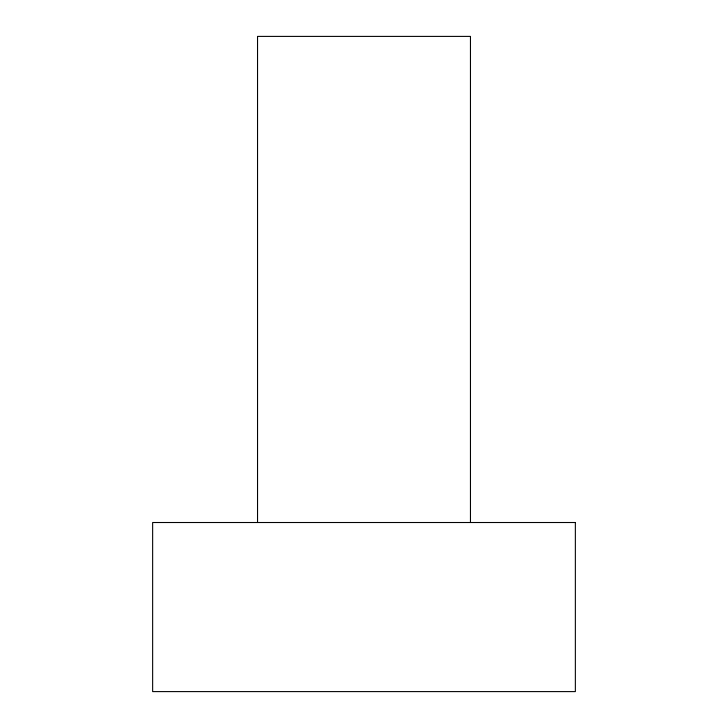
<?xml version="1.0" encoding="UTF-8"?>
<svg xmlns="http://www.w3.org/2000/svg" width="728" height="728" viewBox="0 0 728 728"><rect width="100%" height="100%" fill="white"/><g stroke="black" fill="none" stroke-linecap="round" stroke-linejoin="round"><path stroke-width="1.09" d="M470.461 522.513L470.461 36.4L257.539 36.4L257.539 522.513M575.357 522.513L152.643 522.513L152.643 691.6L575.357 691.6L575.357 522.513"/></g></svg>
